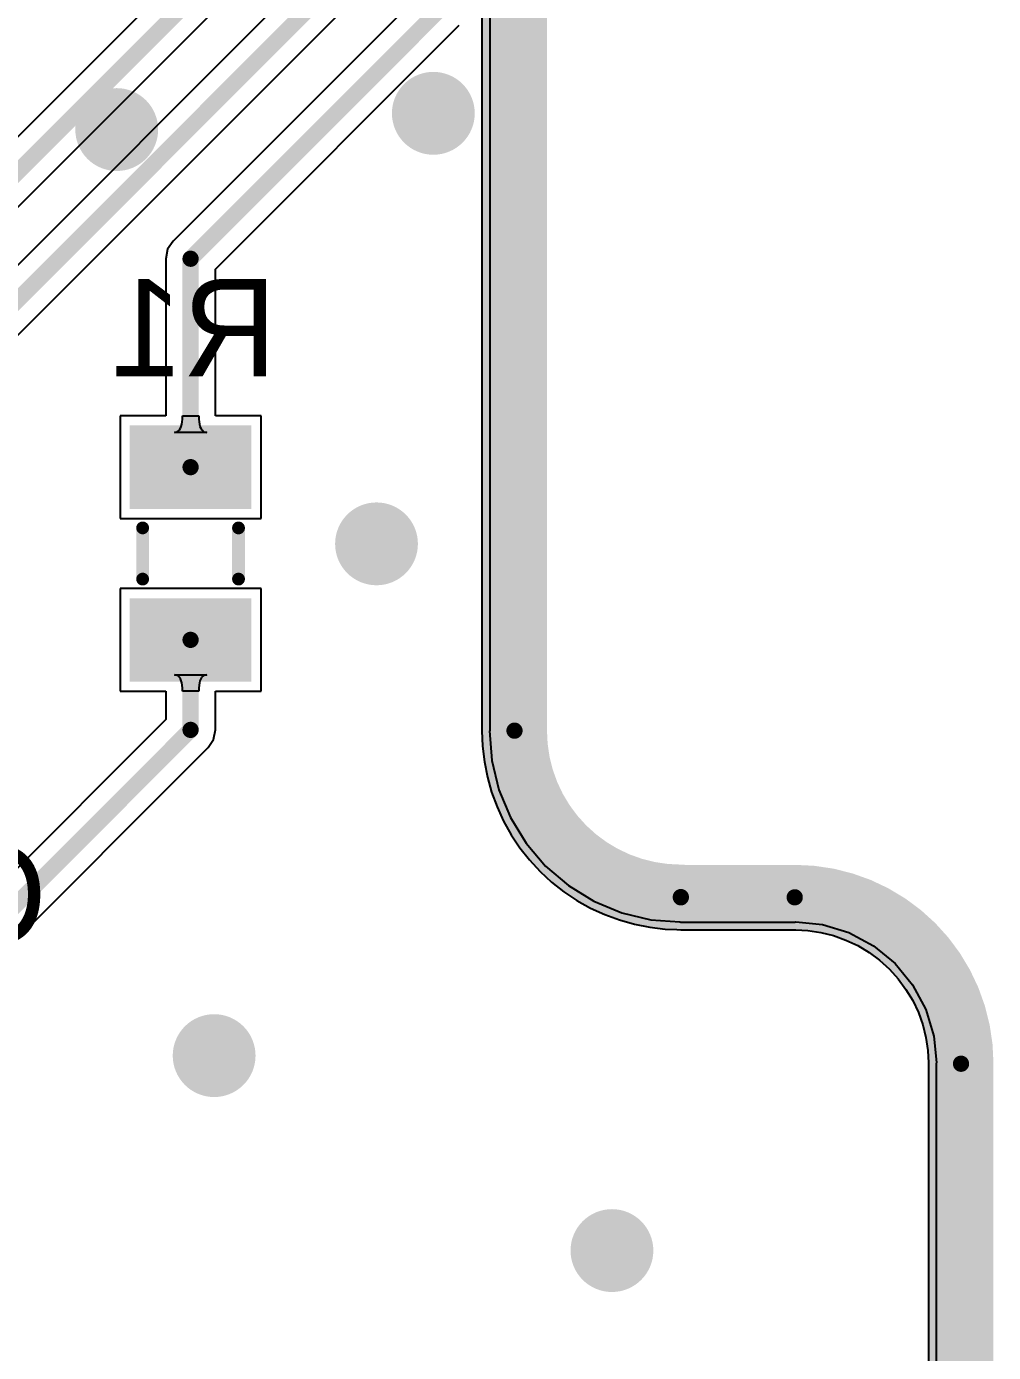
# Model space of a CAD drawing. Header units: millimetres. Extents: x 19 to 120, y 15 to 116.
# Drawn here: x 104.63 to 119.76, y 40.82 to 61.55 of the extents above; entities that cross this region are included whole.
import ezdxf

# ---------------------------------------------------------------- set-up
doc = ezdxf.new("R2010")
doc.units = ezdxf.units.MM
for name, color, linetype in [('BottomLayer', 5, 'Continuous'), ('BottomOverlay', 54, 'Continuous'), ('BottomPaste', 16, 'Continuous'), ('BottomSolder', 6, 'Continuous'), ('InternalPlane1', 76, 'Continuous'), ('InternalPlane2', 16, 'Continuous'), ('KeepOutLayer', 6, 'Continuous'), ('Mechanical1', 6, 'Continuous'), ('MultiLayer', 9, 'Continuous'), ('TopLayer', 1, 'Continuous'), ('ViaHoleLayer', 16, 'Continuous')]:
    doc.layers.add(name, color=color, linetype=linetype)

# ---------------------------------------------------------------- blocks, each defined once
blk = doc.blocks.new('M_1206_B_23')
at = {"layer": 'BottomLayer'}
for points in [[(-1.89999874, 0.8499983), (-1.89999874, -0.8499983), (-0.8000009399999999, 0.8499983), (-0.8000009399999999, -0.8499983)], [(0.8000009399999999, 0.8499983), (0.8000009399999999, -0.8499983), (1.89999874, 0.8499983), (1.89999874, -0.8499983)]]:
    blk.add_solid(points, dxfattribs=at)
at = {"layer": 'BottomOverlay', "const_width": 0.1999996}
for points in [[(-0.3999992, 0.7499985), (0.3999992, 0.7499985)], [(-0.3999992, -0.75000104), (0.3999992, -0.75000104)]]:
    blk.add_lwpolyline(points, dxfattribs=at)
at = {"layer": 'BottomOverlay', "const_width": 0.0999998}
for points in [[(-0.4499991, 0.7499985, 1), (-0.3499993, 0.7499985, 1)], [(0.3499993, 0.7499985, 1), (0.4499991, 0.7499985, 1)], [(-0.4499991, -0.75000104, 1), (-0.3499993, -0.75000104, 1)], [(0.3499993, -0.75000104, 1), (0.4499991, -0.75000104, 1)]]:
    blk.add_lwpolyline(points, format="xyb", close=True, dxfattribs=at)
at = {"layer": 'BottomPaste'}
for points in [[(-1.89999874, 0.8499983), (-1.89999874, -0.8499983), (-0.8000009399999999, 0.8499983), (-0.8000009399999999, -0.8499983)], [(0.8000009399999999, 0.8499983), (0.8000009399999999, -0.8499983), (1.89999874, 0.8499983), (1.89999874, -0.8499983)]]:
    blk.add_solid(points, dxfattribs=at)
at = {"layer": 'BottomSolder'}
for points in [[(-2.00159874, 0.9515982999999999), (-2.00159874, -0.9515982999999999), (-0.69840094, 0.9515982999999999), (-0.69840094, -0.9515982999999999)], [(0.69840094, 0.9515982999999999), (0.69840094, -0.9515982999999999), (2.00159874, 0.9515982999999999), (2.00159874, -0.9515982999999999)]]:
    blk.add_solid(points, dxfattribs=at)

msp = doc.modelspace()

# ---------------------------------------------------------------- linework, layer by layer
at = {"layer": 'BottomLayer'}
for p, q in [((111.87953494, 90.297), (111.8795324, 50.546)), ((110.73653494, 62.00990646), (106.92568912, 58.19906064)), ((107.58883994, 57.76346842), (111.39968576, 61.57431423999999)), ((106.8414805, 58.07303346), (106.81190982, 57.92437487999999)), ((106.92568912, 58.19906064), (106.8414805, 58.07303346)), ((106.81190982, 57.92437487999999), (106.81190982, 55.46995002)), ((107.58883994, 55.46995002), (107.58883994, 57.76346842)), ((106.81190982, 55.46995002), (106.09637658, 55.46995002)), ((106.09637658, 55.46995002), (106.09637658, 53.86195222)), ((107.06194488, 55.33580754), (107.06829488, 55.37436474)), ((107.06829488, 55.37436474), (107.07210488, 55.4180629)), ((107.07210488, 55.4180629), (107.07337488, 55.46690202)), ((107.07337488, 55.46690202), (107.32737488, 55.46690202)), ((107.32737488, 55.46690202), (107.32864488, 55.4180629)), ((107.32864488, 55.4180629), (107.33245488, 55.37436474)), ((107.33245488, 55.37436474), (107.33880488, 55.33580754)), ((108.30437318, 55.46995002), (107.58883994, 55.46995002)), ((108.30437318, 53.86195222), (108.30437318, 55.46995002)), ((106.94637488, 55.20985401999999), (106.97050488, 55.2124245)), ((107.45437488, 55.20985401999999), (106.94637488, 55.20985401999999)), ((106.97050488, 55.2124245), (106.99209488, 55.22013594)), ((106.99209488, 55.22013594), (107.01114488, 55.23298834)), ((107.01114488, 55.23298834), (107.02765488, 55.2509817)), ((107.02765488, 55.2509817), (107.04162488, 55.27411602)), ((107.04162488, 55.27411602), (107.05305488, 55.3023913)), ((107.05305488, 55.3023913), (107.06194488, 55.33580754)), ((107.33880488, 55.33580754), (107.34769488, 55.3023913)), ((107.34769488, 55.3023913), (107.35912488, 55.27411602)), ((107.35912488, 55.27411602), (107.37309488, 55.2509817)), ((107.37309488, 55.2509817), (107.38960488, 55.23298834)), ((107.38960488, 55.23298834), (107.40865488, 55.22013594)), ((107.40865488, 55.22013594), (107.43024488, 55.2124245)), ((107.43024488, 55.2124245), (107.45437488, 55.20985401999999)), ((106.09637658, 53.86195222), (108.30437318, 53.86195222)), ((108.30437318, 52.76995033999999), (106.09637658, 52.76995033999999)), ((106.09637658, 52.76995033999999), (106.09637658, 51.16195253999999)), ((108.30437318, 51.16195253999999), (108.30437318, 52.76995033999999)), ((106.97050488, 51.41646054), (106.94637488, 51.41900054)), ((106.94637488, 51.41900054), (107.45437488, 51.41900054)), ((106.99209488, 51.40884054), (106.97050488, 51.41646054)), ((107.43024488, 51.41646054), (107.40865488, 51.40884054)), ((107.45437488, 51.41900054), (107.43024488, 51.41646054)), ((107.01114488, 51.39614054), (106.99209488, 51.40884054)), ((107.02765488, 51.37836053999999), (107.01114488, 51.39614054)), ((107.04162488, 51.35550054), (107.02765488, 51.37836053999999)), ((107.05305488, 51.32756054), (107.04162488, 51.35550054)), ((107.06194488, 51.29454053999999), (107.05305488, 51.32756054)), ((107.06829488, 51.25644053999999), (107.06194488, 51.29454053999999)), ((107.07210488, 51.21326053999999), (107.06829488, 51.25644053999999)), ((107.07337488, 51.16500053999999), (107.07210488, 51.21326053999999)), ((107.32864488, 51.21326053999999), (107.32737488, 51.16500053999999)), ((107.33245488, 51.25644053999999), (107.32864488, 51.21326053999999)), ((107.33880488, 51.29454053999999), (107.33245488, 51.25644053999999)), ((107.34769488, 51.32756054), (107.33880488, 51.29454053999999)), ((107.35912488, 51.35550054), (107.34769488, 51.32756054)), ((107.37309488, 51.37836053999999), (107.35912488, 51.35550054)), ((107.38960488, 51.39614054), (107.37309488, 51.37836053999999)), ((107.40865488, 51.40884054), (107.38960488, 51.39614054)), ((106.09637658, 51.16195253999999), (106.81190982, 51.16195253999999)), ((106.81190982, 51.16195253999999), (106.81190982, 50.71928133999999)), ((107.32737488, 51.16500053999999), (107.07337488, 51.16500053999999)), ((107.58883994, 50.55837488), (107.58883994, 51.16195253999999)), ((107.58883994, 51.16195253999999), (108.30437318, 51.16195253999999)), ((106.81190982, 50.71928133999999), (102.75734846, 46.66471998)), ((107.47506064, 50.28368911999999), (107.55926926, 50.4097163)), ((107.55926926, 50.4097163), (107.58883994, 50.55837488)), ((111.8795324, 50.546), (111.87777726, 50.546)), ((111.87777726, 50.546), (111.91461234, 50.07797197999999)), ((103.26648638, 46.07511486), (107.47506064, 50.28368911999999)), ((111.91461234, 50.07797197999999), (112.02420826, 49.6214654)), ((112.02420826, 49.6214654), (112.20387008, 49.18772738)), ((112.20387008, 49.18772738), (112.44917058, 48.78743353999999)), ((112.44917058, 48.78743353999999), (112.75406964, 48.43043908)), ((112.75406964, 48.43043908), (113.1110641, 48.12554002)), ((113.1110641, 48.12554002), (113.51135794, 47.88023952)), ((113.51135794, 47.88023952), (113.94509596, 47.7005777)), ((113.94509596, 47.7005777), (114.40160254, 47.59098178)), ((114.40160254, 47.59098178), (114.85315104, 47.55544464)), ((114.85315104, 47.55544464), (114.86963056, 47.55216549999999)), ((114.86963056, 47.55216549999999), (116.65136944, 47.55216549999999)), ((116.65136944, 47.55216549999999), (116.66968792, 47.5558104)), ((116.66968792, 47.5558104), (117.08420068, 47.51498497999999)), ((117.08420068, 47.51498497999999), (117.50039492, 47.38873174)), ((117.50039492, 47.38873174), (117.8839654, 47.18371055999999)), ((117.8839654, 47.18371055999999), (118.22016742, 46.90779798)), ((118.22016742, 46.90779798), (118.49608, 46.57159596)), ((118.49608, 46.57159596), (118.70110118, 46.18802548)), ((118.70110118, 46.18802548), (118.82735442, 45.77183124)), ((118.82735442, 45.77183124), (118.86817984, 45.35731848)), ((118.86817984, 45.35731848), (118.86453494, 45.339)), ((118.86453494, 45.339), (118.86453494, 18.34963056))]:
    msp.add_line(p, q, dxfattribs=at)
at = {"layer": 'BottomLayer', "const_width": 0.254}
for points in [[(107.20037488, 57.92437487999999), (111.125, 61.849)], [(107.20037488, 54.66595112), (107.20037488, 57.92437487999999)], [(107.20037488, 50.55837488), (107.20037488, 51.96595144)], [(102.86500128, 46.22300128), (107.20037488, 50.55837488)]]:
    msp.add_lwpolyline(points, dxfattribs=at)
at = {"layer": 'BottomLayer'}
for points, const_width in [([(110.8837, 60.198, 1), (111.1123, 60.198, 1)], 0.2286), ([(105.9307, 59.944, 1), (106.1593, 59.944, 1)], 0.2286), ([(107.13687488, 57.92437487999999, 1), (107.26387488, 57.92437487999999, 1)], 0.127), ([(107.13687488, 57.92437487999999, 1), (107.26387488, 57.92437487999999, 1)], 0.127), ([(107.13687488, 54.66595112, 1), (107.26387488, 54.66595112, 1)], 0.127), ([(109.9947, 53.467, 1), (110.2233, 53.467, 1)], 0.2286), ([(107.13687488, 51.96595144, 1), (107.26387488, 51.96595144, 1)], 0.127), ([(107.13687488, 50.55837488, 1), (107.26387488, 50.55837488, 1)], 0.127), ([(107.13687488, 50.55837488, 1), (107.26387488, 50.55837488, 1)], 0.127), ([(107.4547, 45.466, 1), (107.6833, 45.466, 1)], 0.2286), ([(113.6777, 42.418, 1), (113.9063, 42.418, 1)], 0.2286)]:
    msp.add_lwpolyline(points, format="xyb", close=True, dxfattribs=dict(at, const_width=const_width))
at = {"layer": 'InternalPlane1'}
for p, q in [((111.75754128, 90.297), (111.75753874, 50.546)), ((111.75753874, 50.546), (111.75764034, 50.5449713)), ((111.75764034, 50.5449713), (111.76719328, 50.30183234)), ((111.76719328, 50.30183234), (111.79591306, 50.0591709)), ((111.79591306, 50.0591709), (111.84358632, 49.81951174)), ((111.84358632, 49.81951174), (111.90991334, 49.5843306)), ((111.90991334, 49.5843306), (111.99448772, 49.35507782)), ((111.99448772, 49.35507782), (112.0967913, 49.13316818)), ((112.0967913, 49.13316818), (112.21618908, 48.9199682)), ((112.21618908, 48.9199682), (112.35194446, 48.7167936)), ((112.35194446, 48.7167936), (112.50322432, 48.5248966)), ((112.50322432, 48.5248966), (112.6690914, 48.34546083999999)), ((112.6690914, 48.34546083999999), (112.84852716, 48.17959376)), ((112.84852716, 48.17959376), (113.04042416, 48.02831389999999)), ((113.04042416, 48.02831389999999), (113.24359876, 47.89255851999999)), ((113.24359876, 47.89255851999999), (113.45679874, 47.77316074)), ((113.45679874, 47.77316074), (113.67870838, 47.67085716)), ((113.67870838, 47.67085716), (113.90796116, 47.58628278)), ((113.90796116, 47.58628278), (114.1431423, 47.51995576)), ((114.1431423, 47.51995576), (114.38280146, 47.4722825)), ((114.38280146, 47.4722825), (114.6254629, 47.44356272)), ((114.6254629, 47.44356272), (114.80550064, 47.43648881999999)), ((114.80550064, 47.43648881999999), (114.86963056, 47.43017183999999)), ((114.86963056, 47.43017183999999), (116.65136944, 47.43017183999999)), ((116.65136944, 47.43017183999999), (116.66790484, 47.43179998)), ((116.66790484, 47.43179998), (116.85657858, 47.42253151999999)), ((116.85657858, 47.42253151999999), (117.05981414, 47.39238425999999)), ((117.05981414, 47.39238425999999), (117.2591127, 47.3424631)), ((117.2591127, 47.3424631), (117.4525591, 47.27324556)), ((117.4525591, 47.27324556), (117.63829152, 47.1854022)), ((117.63829152, 47.1854022), (117.81451926, 47.0797763)), ((117.81451926, 47.0797763), (117.97954306, 46.95738385999999)), ((117.97954306, 46.95738385999999), (118.13177796, 46.81940852)), ((118.13177796, 46.81940852), (118.2697533, 46.66717362)), ((118.2697533, 46.66717362), (118.39214574, 46.50214982)), ((118.39214574, 46.50214982), (118.49777164, 46.32592208)), ((118.49777164, 46.32592208), (118.585615, 46.14018966)), ((118.585615, 46.14018966), (118.65483254, 45.94674326)), ((118.65483254, 45.94674326), (118.7047537, 45.7474447)), ((118.7047537, 45.7474447), (118.73490096, 45.54420913999999)), ((118.73490096, 45.54420913999999), (118.74416942, 45.3555354)), ((118.74416942, 45.3555354), (118.74254128, 45.339)), ((118.74254128, 45.339), (118.74254128, 18.34963056))]:
    msp.add_line(p, q, dxfattribs=at)
at = {"layer": 'InternalPlane1', "const_width": 1.016}
for points in [[(112.26799746, 50.546), (112.268, 90.297)], [(112.26799746, 50.546), (112.268, 50.546)], [(114.86963056, 47.94063056), (114.86963056, 47.94436944)], [(114.86963056, 47.94063056), (116.65136944, 47.94063056)], [(119.253, 18.34963056), (119.253, 45.339)]]:
    msp.add_lwpolyline(points, dxfattribs=at)
at = {"layer": 'InternalPlane1', "const_width": 0.508}
for points in [[(112.01399746, 50.546, 1), (112.52199746, 50.546, 1)], [(112.01399746, 50.546, 1), (112.52199746, 50.546, 1)], [(112.014, 50.546, 1), (112.522, 50.546, 1)], [(112.014, 50.546, 1), (112.522, 50.546, 1)], [(114.61563056, 47.94436944, 1), (115.12363056, 47.94436944, 1)], [(114.61563056, 47.94436944, 1), (115.12363056, 47.94436944, 1)], [(114.61563056, 47.94063056, 1), (115.12363056, 47.94063056, 1)], [(114.61563056, 47.94063056, 1), (115.12363056, 47.94063056, 1)], [(116.39736944, 47.94063056, 1), (116.90536944, 47.94063056, 1)], [(116.39736944, 47.94063056, 1), (116.90536944, 47.94063056, 1)], [(118.999, 45.339, 1), (119.507, 45.339, 1)], [(118.999, 45.339, 1), (119.507, 45.339, 1)]]:
    msp.add_lwpolyline(points, format="xyb", close=True, dxfattribs=at)
at = {"layer": 'InternalPlane1', "const_width": 1.016}
for points in [[(114.86963056, 47.94436944, -0.4142135623730951), (112.268, 50.546)], [(116.65136944, 47.94063056, -0.4142135623730951), (119.253, 45.339)]]:
    msp.add_lwpolyline(points, format="xyb", dxfattribs=at)
at = {"layer": 'InternalPlane2'}
for p, q in [((111.75754128, 90.297), (111.75753874, 50.546)), ((111.75753874, 50.546), (111.75764034, 50.5449713)), ((111.75764034, 50.5449713), (111.76719328, 50.30183234)), ((111.76719328, 50.30183234), (111.79591306, 50.0591709)), ((111.79591306, 50.0591709), (111.84358632, 49.81951174)), ((111.84358632, 49.81951174), (111.90991334, 49.5843306)), ((111.90991334, 49.5843306), (111.99448772, 49.35507782)), ((111.99448772, 49.35507782), (112.0967913, 49.13316818)), ((112.0967913, 49.13316818), (112.21618908, 48.9199682)), ((112.21618908, 48.9199682), (112.35194446, 48.7167936)), ((112.35194446, 48.7167936), (112.50322432, 48.5248966)), ((112.50322432, 48.5248966), (112.6690914, 48.34546083999999)), ((112.6690914, 48.34546083999999), (112.84852716, 48.17959376)), ((112.84852716, 48.17959376), (113.04042416, 48.02831389999999)), ((113.04042416, 48.02831389999999), (113.24359876, 47.89255851999999)), ((113.24359876, 47.89255851999999), (113.45679874, 47.77316074)), ((113.45679874, 47.77316074), (113.67870838, 47.67085716)), ((113.67870838, 47.67085716), (113.90796116, 47.58628278)), ((113.90796116, 47.58628278), (114.1431423, 47.51995576)), ((114.1431423, 47.51995576), (114.38280146, 47.4722825)), ((114.38280146, 47.4722825), (114.6254629, 47.44356272)), ((114.6254629, 47.44356272), (114.80550064, 47.43648881999999)), ((114.80550064, 47.43648881999999), (114.86963056, 47.43017183999999)), ((114.86963056, 47.43017183999999), (116.65136944, 47.43017183999999)), ((116.65136944, 47.43017183999999), (116.66790484, 47.43179998)), ((116.66790484, 47.43179998), (116.85657858, 47.42253151999999)), ((116.85657858, 47.42253151999999), (117.05981414, 47.39238425999999)), ((117.05981414, 47.39238425999999), (117.2591127, 47.3424631)), ((117.2591127, 47.3424631), (117.4525591, 47.27324556)), ((117.4525591, 47.27324556), (117.63829152, 47.1854022)), ((117.63829152, 47.1854022), (117.81451926, 47.0797763)), ((117.81451926, 47.0797763), (117.97954306, 46.95738385999999)), ((117.97954306, 46.95738385999999), (118.13177796, 46.81940852)), ((118.13177796, 46.81940852), (118.2697533, 46.66717362)), ((118.2697533, 46.66717362), (118.39214574, 46.50214982)), ((118.39214574, 46.50214982), (118.49777164, 46.32592208)), ((118.49777164, 46.32592208), (118.585615, 46.14018966)), ((118.585615, 46.14018966), (118.65483254, 45.94674326)), ((118.65483254, 45.94674326), (118.7047537, 45.7474447)), ((118.7047537, 45.7474447), (118.73490096, 45.54420913999999)), ((118.73490096, 45.54420913999999), (118.74416942, 45.3555354)), ((118.74416942, 45.3555354), (118.74254128, 45.339)), ((118.74254128, 45.339), (118.74254128, 18.34963056))]:
    msp.add_line(p, q, dxfattribs=at)
at = {"layer": 'InternalPlane2', "const_width": 1.016}
for points in [[(112.26799746, 50.546), (112.268, 90.297)], [(112.26799746, 50.546), (112.268, 50.546)], [(114.86963056, 47.94063056), (114.86963056, 47.94436944)], [(114.86963056, 47.94063056), (116.65136944, 47.94063056)], [(119.253, 18.34963056), (119.253, 45.339)]]:
    msp.add_lwpolyline(points, dxfattribs=at)
at = {"layer": 'InternalPlane2'}
for points, const_width in [([(110.67415, 60.198, 1), (111.32185, 60.198, 1)], 0.6476999999999999), ([(105.72115, 59.944, 1), (106.36885, 59.944, 1)], 0.6476999999999999), ([(109.78515, 53.467, 1), (110.43285, 53.467, 1)], 0.6476999999999999), ([(112.01399746, 50.546, 1), (112.52199746, 50.546, 1)], 0.508), ([(112.01399746, 50.546, 1), (112.52199746, 50.546, 1)], 0.508), ([(112.014, 50.546, 1), (112.522, 50.546, 1)], 0.508), ([(112.014, 50.546, 1), (112.522, 50.546, 1)], 0.508), ([(114.61563056, 47.94436944, 1), (115.12363056, 47.94436944, 1)], 0.508), ([(114.61563056, 47.94436944, 1), (115.12363056, 47.94436944, 1)], 0.508), ([(114.61563056, 47.94063056, 1), (115.12363056, 47.94063056, 1)], 0.508), ([(114.61563056, 47.94063056, 1), (115.12363056, 47.94063056, 1)], 0.508), ([(116.39736944, 47.94063056, 1), (116.90536944, 47.94063056, 1)], 0.508), ([(116.39736944, 47.94063056, 1), (116.90536944, 47.94063056, 1)], 0.508), ([(107.24515, 45.466, 1), (107.89285, 45.466, 1)], 0.6476999999999999), ([(118.999, 45.339, 1), (119.507, 45.339, 1)], 0.508), ([(118.999, 45.339, 1), (119.507, 45.339, 1)], 0.508), ([(113.46815, 42.418, 1), (114.11585, 42.418, 1)], 0.6476999999999999)]:
    msp.add_lwpolyline(points, format="xyb", close=True, dxfattribs=dict(at, const_width=const_width))
at = {"layer": 'InternalPlane2', "const_width": 1.016}
for points in [[(114.86963056, 47.94436944, -0.4142135623730951), (112.268, 50.546)], [(116.65136944, 47.94063056, -0.4142135623730951), (119.253, 45.339)]]:
    msp.add_lwpolyline(points, format="xyb", dxfattribs=at)
at = {"layer": 'KeepOutLayer', "const_width": 0.254}
for points in [[(112.26799746, 50.546), (112.268, 90.297)], [(114.86963056, 47.94063056), (116.65136944, 47.94063056)], [(119.253, 18.34963056), (119.253, 45.339)]]:
    msp.add_lwpolyline(points, dxfattribs=at)
at = {"layer": 'KeepOutLayer', "const_width": 0.127}
for points in [[(112.20449746, 50.546, 1), (112.33149746, 50.546, 1)], [(112.2045, 50.546, 1), (112.3315, 50.546, 1)], [(114.80613056, 47.94436944, 1), (114.93313056, 47.94436944, 1)], [(114.80613056, 47.94063056, 1), (114.93313056, 47.94063056, 1)], [(116.58786944, 47.94063056, 1), (116.71486944, 47.94063056, 1)], [(116.58786944, 47.94063056, 1), (116.71486944, 47.94063056, 1)], [(119.1895, 45.339, 1), (119.3165, 45.339, 1)], [(119.1895, 45.339, 1), (119.3165, 45.339, 1)]]:
    msp.add_lwpolyline(points, format="xyb", close=True, dxfattribs=at)
at = {"layer": 'KeepOutLayer', "const_width": 0.254}
for points in [[(114.86963056, 47.94436944, -0.4142135623730951), (112.268, 50.546)], [(116.65136944, 47.94063056, -0.4142135623730951), (119.253, 45.339)]]:
    msp.add_lwpolyline(points, format="xyb", dxfattribs=at)
at = {"layer": 'Mechanical1', "const_width": 0.254}
for points in [[(112.26799746, 50.546), (112.268, 90.297)], [(114.86963056, 47.94063056), (116.65136944, 47.94063056)], [(119.253, 18.34963056), (119.253, 45.339)]]:
    msp.add_lwpolyline(points, dxfattribs=at)
at = {"layer": 'Mechanical1', "const_width": 0.127}
for points in [[(112.20449746, 50.546, 1), (112.33149746, 50.546, 1)], [(112.2045, 50.546, 1), (112.3315, 50.546, 1)], [(114.80613056, 47.94436944, 1), (114.93313056, 47.94436944, 1)], [(114.80613056, 47.94063056, 1), (114.93313056, 47.94063056, 1)], [(116.58786944, 47.94063056, 1), (116.71486944, 47.94063056, 1)], [(116.58786944, 47.94063056, 1), (116.71486944, 47.94063056, 1)], [(119.1895, 45.339, 1), (119.3165, 45.339, 1)], [(119.1895, 45.339, 1), (119.3165, 45.339, 1)]]:
    msp.add_lwpolyline(points, format="xyb", close=True, dxfattribs=at)
at = {"layer": 'Mechanical1', "const_width": 0.254}
for points in [[(114.86963056, 47.94436944, -0.4142135623730951), (112.268, 50.546)], [(116.65136944, 47.94063056, -0.4142135623730951), (119.253, 45.339)]]:
    msp.add_lwpolyline(points, format="xyb", dxfattribs=at)
at = {"layer": 'MultiLayer', "const_width": 0.2286}
for points in [[(110.8837, 60.198, 1), (111.1123, 60.198, 1)], [(105.9307, 59.944, 1), (106.1593, 59.944, 1)], [(109.9947, 53.467, 1), (110.2233, 53.467, 1)], [(107.4547, 45.466, 1), (107.6833, 45.466, 1)], [(113.6777, 42.418, 1), (113.9063, 42.418, 1)]]:
    msp.add_lwpolyline(points, format="xyb", close=True, dxfattribs=at)
at = {"layer": 'TopLayer'}
for p, q in [((111.87953494, 90.297), (111.8795324, 50.546)), ((100.98870836, 55.22431424), (107.7940567, 62.02966004)), ((101.5917069, 53.82731423999999), (109.79402222, 62.02962956)), ((106.64130056, 61.97565202), (100.55311614, 55.88746506)), ((108.64130164, 61.97565202), (101.15611468, 54.49046506)), ((111.8795324, 50.546), (111.87777726, 50.546)), ((111.87777726, 50.546), (111.91461234, 50.07797197999999)), ((111.91461234, 50.07797197999999), (112.02420826, 49.6214654)), ((112.02420826, 49.6214654), (112.20387008, 49.18772738)), ((112.20387008, 49.18772738), (112.44917058, 48.78743353999999)), ((112.44917058, 48.78743353999999), (112.75406964, 48.43043908)), ((112.75406964, 48.43043908), (113.1110641, 48.12554002)), ((113.1110641, 48.12554002), (113.51135794, 47.88023952)), ((113.51135794, 47.88023952), (113.94509596, 47.7005777)), ((113.94509596, 47.7005777), (114.40160254, 47.59098178)), ((114.40160254, 47.59098178), (114.85315104, 47.55544464)), ((114.85315104, 47.55544464), (114.86963056, 47.55216549999999)), ((114.86963056, 47.55216549999999), (116.65136944, 47.55216549999999)), ((116.65136944, 47.55216549999999), (116.66968792, 47.5558104)), ((116.66968792, 47.5558104), (117.08420068, 47.51498497999999)), ((117.08420068, 47.51498497999999), (117.50039492, 47.38873174)), ((117.50039492, 47.38873174), (117.8839654, 47.18371055999999)), ((117.8839654, 47.18371055999999), (118.22016742, 46.90779798)), ((118.22016742, 46.90779798), (118.49608, 46.57159596)), ((118.49608, 46.57159596), (118.70110118, 46.18802548)), ((118.70110118, 46.18802548), (118.82735442, 45.77183124)), ((118.82735442, 45.77183124), (118.86817984, 45.35731848)), ((118.86817984, 45.35731848), (118.86453494, 45.339)), ((118.86453494, 45.339), (118.86453494, 18.34963056))]:
    msp.add_line(p, q, dxfattribs=at)
at = {"layer": 'TopLayer', "const_width": 0.254}
for points in [[(100.7140226, 55.499), (108.11200882, 62.89698622)], [(101.31702114, 54.102), (110.11200736, 62.89698622)]]:
    msp.add_lwpolyline(points, dxfattribs=at)
at = {"layer": 'TopLayer', "const_width": 0.2286}
for points in [[(110.8837, 60.198, 1), (111.1123, 60.198, 1)], [(105.9307, 59.944, 1), (106.1593, 59.944, 1)], [(109.9947, 53.467, 1), (110.2233, 53.467, 1)], [(107.4547, 45.466, 1), (107.6833, 45.466, 1)], [(113.6777, 42.418, 1), (113.9063, 42.418, 1)]]:
    msp.add_lwpolyline(points, format="xyb", close=True, dxfattribs=at)
at = {"layer": 'ViaHoleLayer', "const_width": 0.1397}
for points in [[(110.92815, 60.198, 1), (111.06785, 60.198, 1)], [(105.97515, 59.944, 1), (106.11485, 59.944, 1)], [(110.03915, 53.467, 1), (110.17885, 53.467, 1)], [(107.49915, 45.466, 1), (107.63885, 45.466, 1)], [(113.72215, 42.418, 1), (113.86185, 42.418, 1)]]:
    msp.add_lwpolyline(points, format="xyb", close=True, dxfattribs=at)

# ---------------------------------------------------------------- block references
at = {"rotation": 90}
msp.add_blockref('M_1206_B_23', (107.20037488, 53.31595128), dxfattribs=at)

# ---------------------------------------------------------------- texts
at = {"layer": 'BottomOverlay', "text_generation_flag": 2}
for s, p in [('R1', (108.54657488, 56.08455128)), ('CF1', (104.9528, 47.2186))]:
    msp.add_text(s, height=1.524, dxfattribs=at).set_placement(p)

doc.saveas('drawing.dxf')
